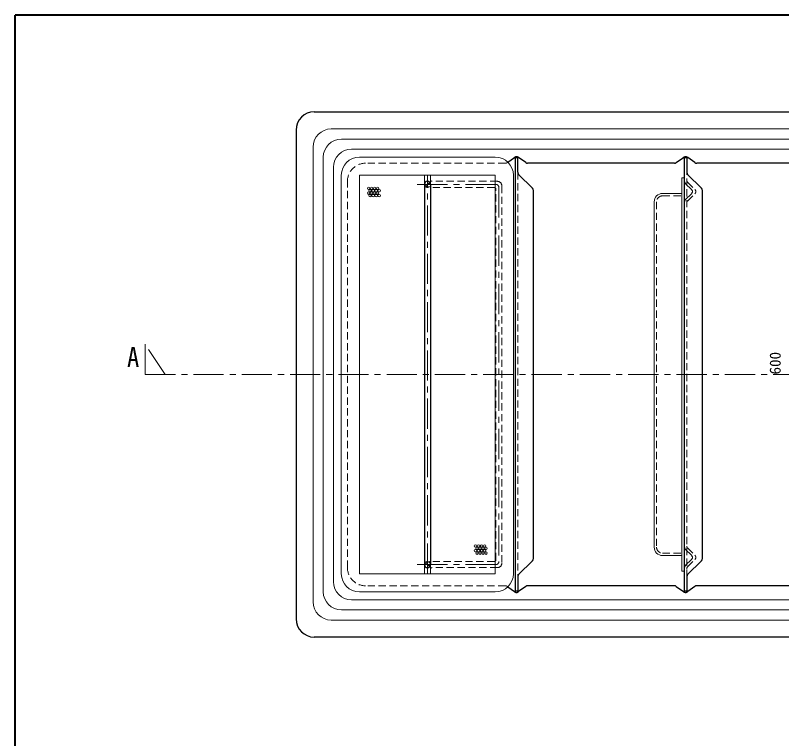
# Model space of a CAD drawing. Units: millimetres at full size, sheet at 1:10; details may follow other scales. Extents: x -2106 to 1944, y -1394 to 1416.
# Drawn here: x -2106 to -837, y 218 to 1416 of the extents above; entities that cross this region are included whole.
import ezdxf
from ezdxf.enums import TextEntityAlignment as Align

# ---------------------------------------------------------------- set-up
doc = ezdxf.new("R2010")
doc.units = ezdxf.units.MM
doc.header["$LTSCALE"] = 10
doc.linetypes.add('CHAIN1', pattern=[8, 5, -1, 1, -1])
doc.linetypes.add('DASHED1', pattern=[1.8, 1.2, -0.6])
doc.layers.add('0-0_ﾚｲﾔ1', color=7, linetype='Continuous', lineweight=18)
doc.styles.add('ＭＳ ゴシック', font='')
doc.styles.get('ＭＳ ゴシック').set_extended_font_data('MS Gothic')

msp = doc.modelspace()

# ---------------------------------------------------------------- linework, layer by layer
at = {"layer": '0-0_ﾚｲﾔ1', "color": 1, "lineweight": 40}
for p in [(-2105.72, -1393.73), (1944.28, 1416.27)]:
    msp.add_line(p, (-2105.72, 1416.27), dxfattribs=at)
at = {"layer": '0-0_ﾚｲﾔ1', "color": 5, "lineweight": 25}
for p, q in [((-1610.72, 1256.27), (-100.72, 1256.27)), ((-1640.72, 1226.27), (-1640.72, 416.27)), ((-1290.13, 1172.99), (-1279.29, 1180.84)), ((-1277.72, 1180.34), (-1277.72, 462.21)), ((-1273.72, 1180.34), (-1277.72, 1180.34)), ((-1273.72, 1156.34), (-1273.72, 1180.34)), ((-1260.24, 1172.22), (-1272.15, 1180.84)), ((-1011.2, 1172.22), (-999.29, 1180.84)), ((-993.72, 1180.34), (-997.72, 1180.34)), ((-997.72, 462.21), (-997.72, 1180.34)), ((-993.72, 1180.34), (-993.72, 1156.34)), ((-980.24, 1172.22), (-992.15, 1180.84)), ((-1014.13, 1171.27), (-1257.31, 1171.27)), ((-734.13, 1171.27), (-977.31, 1171.27)), ((-1249.18, 1129.74), (-1272.26, 1152.81)), ((-969.18, 1129.74), (-992.26, 1152.81)), ((-1428.33, 1136.27), (-1428.33, 506.27)), ((-1418.33, 1136.27), (-1418.33, 506.27)), ((-1247.72, 516.34), (-1247.72, 1126.2)), ((-967.72, 516.34), (-967.72, 1126.2)), ((-1249.18, 512.81), (-1272.26, 489.74)), ((-969.18, 512.81), (-992.26, 489.74)), ((-1273.72, 486.2), (-1273.72, 462.21)), ((-993.72, 486.2), (-993.72, 462.21)), ((-1260.24, 470.32), (-1272.15, 461.71)), ((-1014.13, 471.27), (-1257.31, 471.27)), ((-1011.2, 470.32), (-999.29, 461.71)), ((-980.24, 470.32), (-992.15, 461.71)), ((-734.13, 471.27), (-977.31, 471.27)), ((-1290.13, 469.55), (-1279.29, 461.71)), ((-1273.72, 462.21), (-1277.72, 462.21)), ((-993.72, 462.21), (-997.72, 462.21)), ((-100.72, 386.27), (-1610.72, 386.27))]:
    msp.add_line(p, q, dxfattribs=at)
at = {"layer": '0-0_ﾚｲﾔ1', "color": 4, "lineweight": 9}
for p, q in [((-128.93, 1228.06), (-1582.51, 1228.06)), ((-1612.51, 444.48), (-1612.51, 1198.06)), ((-162.51, 1194.48), (-1548.93, 1194.48)), ((-1578.93, 478.06), (-1578.93, 1164.48)), ((-1001.72, 1147.27), (-1001.72, 495.27)), ((-1001.72, 1147.27), (-997.72, 1147.27)), ((-1001.72, 1121.27), (-1033.72, 1121.27)), ((-1047.72, 1107.27), (-1047.72, 535.27)), ((-1033.72, 521.27), (-1001.72, 521.27)), ((-1001.72, 495.27), (-997.72, 495.27)), ((-1548.93, 448.06), (-162.51, 448.06)), ((-128.93, 414.48), (-1582.51, 414.48))]:
    msp.add_line(p, q, dxfattribs=at)
at = {"layer": '0-0_ﾚｲﾔ1', "color": 3}
for p, q in [((-145.72, 1211.27), (-1565.72, 1211.27)), ((-1595.72, 461.27), (-1595.72, 1181.27)), ((-145.72, 431.27), (-1565.72, 431.27))]:
    msp.add_line(p, q, dxfattribs=at)
at = {"layer": '0-0_ﾚｲﾔ1'}
for p, q in [((-1310.83, 1181.27), (-1535.83, 1181.27)), ((-1565.83, 491.27), (-1565.83, 1151.27)), ((-1310.83, 1151.27), (-1535.83, 1151.27)), ((-1535.83, 491.27), (-1535.83, 1151.27)), ((-1428.33, 1136.27), (-1428.33, 1151.27)), ((-1418.33, 1136.27), (-1418.33, 1151.27)), ((-1310.83, 491.27), (-1310.83, 1151.27)), ((-1280.83, 491.27), (-1280.83, 1151.27)), ((-1428.33, 506.27), (-1428.33, 491.27)), ((-1418.33, 506.27), (-1418.33, 491.27)), ((-1310.83, 491.27), (-1535.83, 491.27)), ((-1310.83, 461.27), (-1535.83, 461.27))]:
    msp.add_line(p, q, dxfattribs=at)
at = {"layer": '0-0_ﾚｲﾔ1', "color": 4, "linetype": 'DASHED1', "lineweight": 9}
for p, q in [((-1294.13, 1171.27), (-1525.72, 1171.27)), ((-1291.2, 1172.22), (-1290.13, 1172.99)), ((-1555.72, 501.27), (-1555.72, 1141.27)), ((-1312.46, 1131.27), (-1418.33, 1131.27)), ((-1307.46, 1141.27), (-1415.83, 1141.27)), ((-1299.96, 1133.77), (-1299.96, 508.77)), ((-1309.96, 513.77), (-1309.96, 1128.77)), ((-1033.72, 1117.27), (-997.72, 1117.27)), ((-1043.72, 1107.27), (-1043.72, 535.27)), ((-1033.72, 525.27), (-997.72, 525.27)), ((-1312.46, 511.27), (-1418.33, 511.27)), ((-1307.46, 501.27), (-1415.83, 501.27)), ((-1294.13, 471.27), (-1525.72, 471.27)), ((-1291.2, 470.32), (-1290.13, 469.55))]:
    msp.add_line(p, q, dxfattribs=at)
at = {"layer": '0-0_ﾚｲﾔ1', "linetype": 'DASHED1'}
for p, q in [((-1273.72, 1156.34), (-1273.72, 486.2)), ((-993.72, 486.2), (-993.72, 1156.34)), ((-995.02, 1136.73), (-986.29, 1128.19)), ((-992.22, 1139.59), (-980.22, 1127.85)), ((-995.02, 1111.81), (-986.29, 1120.36)), ((-992.22, 1108.95), (-980.22, 1120.7)), ((-986.29, 1128.19), (-986.01, 1127.82)), ((-986.01, 1120.73), (-986.29, 1120.36)), ((-986.01, 1127.82), (-985.54, 1127.18)), ((-985.54, 1121.36), (-986.01, 1120.73)), ((-985.54, 1127.18), (-985.11, 1126.55)), ((-985.11, 1122), (-985.54, 1121.36)), ((-985.11, 1126.55), (-984.74, 1125.91)), ((-984.74, 1122.63), (-985.11, 1122)), ((-984.74, 1125.91), (-984.47, 1125.28)), ((-984.47, 1123.27), (-984.74, 1122.63)), ((-984.47, 1125.28), (-984.32, 1124.64)), ((-984.32, 1123.9), (-984.47, 1123.27)), ((-984.32, 1124.64), (-984.29, 1124.27)), ((-984.29, 1124.27), (-984.32, 1123.9)), ((-992.22, 533.59), (-980.22, 521.85)), ((-995.02, 530.73), (-986.29, 522.19)), ((-995.02, 505.81), (-986.29, 514.36)), ((-992.22, 502.95), (-980.22, 514.7))]:
    msp.add_line(p, q, dxfattribs=at)
at = {"layer": '0-0_ﾚｲﾔ1', "color": 4, "linetype": 'CHAIN1', "lineweight": 9}
for p, q in [((-1423.33, 491.27), (-1423.33, 1151.27)), ((-1309.96, 1136.27), (-1443.33, 1136.27)), ((-1304.96, 1131.27), (-1304.96, 511.27)), ((-1857.39, 821.27), (-1890.72, 871.27)), ((-1890.72, 871.27), (-1890.72, 821.27)), ((-1890.72, 821.27), (179.28, 821.27)), ((-1309.96, 506.27), (-1443.33, 506.27))]:
    msp.add_line(p, q, dxfattribs=at)
at = {"layer": '0-0_ﾚｲﾔ1', "color": 5, "lineweight": 25}
for points in [[(-1279.29, 1180.84), (-1278.96, 1181.05), (-1278.38, 1181.4), (-1277.8, 1181.72), (-1277.22, 1182), (-1276.64, 1182.2), (-1276.06, 1182.32), (-1275.72, 1182.34), (-1275.38, 1182.32), (-1274.8, 1182.2), (-1274.22, 1182), (-1273.64, 1181.72), (-1273.06, 1181.4), (-1272.48, 1181.05), (-1272.15, 1180.84)], [(-999.29, 1180.84), (-998.96, 1181.05), (-998.38, 1181.4), (-997.8, 1181.72), (-997.22, 1182), (-996.64, 1182.2), (-996.06, 1182.32), (-995.72, 1182.34), (-995.38, 1182.32), (-994.8, 1182.2), (-994.22, 1182), (-993.64, 1181.72), (-993.06, 1181.4), (-992.48, 1181.05), (-992.15, 1180.84)], [(-1279.29, 461.71), (-1278.96, 461.5), (-1278.38, 461.14), (-1277.8, 460.82), (-1277.22, 460.55), (-1276.64, 460.34), (-1276.06, 460.23), (-1275.72, 460.21), (-1275.38, 460.23), (-1274.8, 460.34), (-1274.22, 460.55), (-1273.64, 460.82), (-1273.06, 461.14), (-1272.48, 461.5), (-1272.15, 461.71)], [(-999.29, 461.71), (-998.96, 461.5), (-998.38, 461.14), (-997.8, 460.82), (-997.22, 460.55), (-996.64, 460.34), (-996.06, 460.23), (-995.72, 460.21), (-995.38, 460.23), (-994.8, 460.34), (-994.22, 460.55), (-993.64, 460.82), (-993.06, 461.14), (-992.48, 461.5), (-992.15, 461.71)]]:
    msp.add_lwpolyline(points, dxfattribs=at)
at = {"layer": '0-0_ﾚｲﾔ1', "linetype": 'DASHED1'}
msp.add_lwpolyline([(-986.29, 514.36), (-986.01, 514.73), (-985.54, 515.36), (-985.11, 516), (-984.74, 516.63), (-984.47, 517.27), (-984.32, 517.9), (-984.29, 518.27), (-984.32, 518.64), (-984.47, 519.28), (-984.74, 519.91), (-985.11, 520.55), (-985.54, 521.18), (-986.01, 521.82), (-986.29, 522.19)], dxfattribs=at)
at = {"layer": '0-0_ﾚｲﾔ1', "color": 4, "lineweight": 9}
for centre in [(-1520.63, 1129.72), (-1515.63, 1129.72), (-1510.63, 1129.72), (-1505.63, 1129.72), (-1520.63, 1121.72), (-1518.13, 1125.72), (-1518.13, 1117.72), (-1515.63, 1121.72), (-1513.13, 1125.72), (-1513.13, 1117.72), (-1510.63, 1121.72), (-1508.13, 1125.72), (-1508.13, 1117.72), (-1505.63, 1121.72), (-1503.13, 1125.72), (-1503.13, 1117.72), (-1343.63, 537.33), (-1341.13, 533.33), (-1338.63, 537.33), (-1336.13, 533.33), (-1333.63, 537.33), (-1331.13, 533.33), (-1328.63, 537.33), (-1326.13, 533.33), (-1343.63, 529.33), (-1341.13, 525.33), (-1338.63, 529.33), (-1336.13, 525.33), (-1333.63, 529.33), (-1331.13, 525.33), (-1328.63, 529.33), (-1326.13, 525.33)]:
    msp.add_circle(centre, 2, dxfattribs=at)
at = {"layer": '0-0_ﾚｲﾔ1', "color": 5, "lineweight": 25}
for centre, radius, start, end in [((-1610.72, 1226.27), 30, 90, 180), ((-1257.31, 1176.27), 5, 234.11149, 270), ((-1014.13, 1176.27), 5, 270, 305.88851), ((-977.31, 1176.27), 5, 234.11149, 270), ((-1268.72, 1156.34), 5, 180, 225), ((-988.72, 1156.34), 5, 180, 225), ((-1423.33, 1136.27), 5, 0, 180), ((-1252.72, 1126.2), 5, 0, 45), ((-972.72, 1126.2), 5, 0, 45), ((-1252.72, 516.34), 5, 315, 0), ((-972.72, 516.34), 5, 315, 0), ((-1423.33, 506.27), 5, 180, 0), ((-1268.72, 486.2), 5, 135, 180), ((-988.72, 486.2), 5, 135, 180), ((-1257.31, 466.27), 5, 90, 125.88851), ((-1014.13, 466.27), 5, 54.11149, 90), ((-977.31, 466.27), 5, 90, 125.88851), ((-1610.72, 416.27), 30, 180, 270)]:
    msp.add_arc(centre, radius, start, end, dxfattribs=at)
at = {"layer": '0-0_ﾚｲﾔ1', "color": 4, "lineweight": 9}
for centre, radius, start, end in [((-1582.51, 1198.06), 30, 90, 180), ((-1548.93, 1164.48), 30, 90, 180), ((-1033.72, 1107.27), 14, 90, 180), ((-1033.72, 535.27), 14, 180, 270), ((-1548.93, 478.06), 30, 180, 270), ((-1582.51, 444.48), 30, 180, 270)]:
    msp.add_arc(centre, radius, start, end, dxfattribs=at)
at = {"layer": '0-0_ﾚｲﾔ1', "color": 3}
for centre, start, end in [((-1565.72, 1181.27), 90, 180), ((-1565.72, 461.27), 180, 270)]:
    msp.add_arc(centre, 30, start, end, dxfattribs=at)
at = {"layer": '0-0_ﾚｲﾔ1'}
for centre, start, end in [((-1535.83, 1151.27), 90, 180), ((-1310.83, 1151.27), 0, 90), ((-1535.83, 491.27), 180, 270), ((-1310.83, 491.27), 270, 0)]:
    msp.add_arc(centre, 30, start, end, dxfattribs=at)
at = {"layer": '0-0_ﾚｲﾔ1', "color": 4, "linetype": 'DASHED1', "lineweight": 9}
for centre, radius, start, end in [((-1525.72, 1141.27), 30, 90, 180), ((-1294.13, 1176.27), 5, 270, 305.88851), ((-1415.83, 1143.77), 2.5, 180, 270), ((-1418.33, 1141.27), 10, 180, 270), ((-1312.46, 1128.77), 2.5, 0, 90), ((-1307.46, 1133.77), 7.5, 0, 90), ((-1033.72, 1107.27), 10, 90, 180), ((-1033.72, 535.27), 10, 180, 270), ((-1418.33, 501.27), 10, 90, 180), ((-1312.46, 513.77), 2.5, 270, 0), ((-1307.46, 508.77), 7.5, 270, 0), ((-1525.72, 501.27), 30, 180, 270), ((-1415.83, 498.77), 2.5, 90, 180), ((-1294.13, 466.27), 5, 54.11149, 90)]:
    msp.add_arc(centre, radius, start, end, dxfattribs=at)
at = {"layer": '0-0_ﾚｲﾔ1', "linetype": 'DASHED1'}
for centre, radius, start, end in [((-988.72, 1143.16), 9, 180, 225.6053), ((-988.72, 1143.16), 5, 180, 225.6053), ((-1423.33, 1136.27), 5, 180, 0), ((-983.72, 1124.27), 5, 314.3947, 45.6053), ((-988.72, 1105.38), 9, 134.3947, 180), ((-988.72, 1105.38), 5, 134.3947, 180), ((-988.72, 537.16), 9, 180, 225.6053), ((-988.72, 537.16), 5, 180, 225.6053), ((-983.72, 518.27), 5, 314.3947, 45.6053), ((-1423.33, 506.27), 5, 0, 180), ((-988.72, 499.38), 9, 134.3947, 180), ((-988.72, 499.38), 5, 134.3947, 180)]:
    msp.add_arc(centre, radius, start, end, dxfattribs=at)
at = {"layer": '0-0_ﾚｲﾔ1', "color": 4, "linetype": 'CHAIN1', "lineweight": 9}
for centre, start, end in [((-1418.33, 1141.27), 180, 270), ((-1309.96, 1131.27), 0, 90), ((-1309.96, 511.27), 270, 0), ((-1418.33, 501.27), 90, 180)]:
    msp.add_arc(centre, 5, start, end, dxfattribs=at)

# ---------------------------------------------------------------- texts
at = {"layer": '0-0_ﾚｲﾔ1', "style": 'ＭＳ ゴシック', "width": 0.9}
msp.add_text('A', height=32.99, dxfattribs=at).set_placement((-1920.72, 823.77), align=Align.BOTTOM_LEFT)
at = {"layer": '0-0_ﾚｲﾔ1', "style": 'ＭＳ ゴシック'}
msp.add_text('600', height=18.33, rotation=90, dxfattribs=at).set_placement((-832.72, 821.27), align=Align.BOTTOM_LEFT)

doc.saveas('drawing.dxf')
